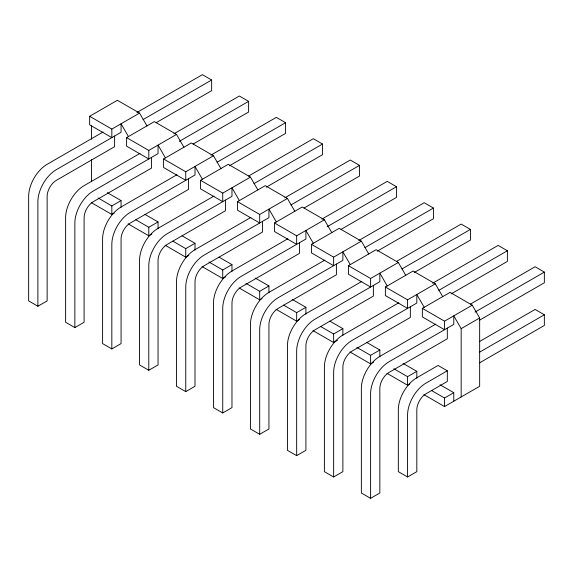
<?xml version="1.0" encoding="UTF-8"?>
<svg xmlns="http://www.w3.org/2000/svg" width="573" height="573" viewBox="0 0 573 573"><rect width="100%" height="100%" fill="white"/><g stroke="black" fill="none" stroke-linecap="round" stroke-linejoin="round"><path stroke-width="0.86" d="M139.554 113.089L111.828 129.09L111.828 137.627L89.646 124.828L89.646 116.29L117.372 100.282L139.554 113.089L146.946 125.895M103.061 132.019L47.136 164.308A26.143 15.091 -60 0 0 28.65 196.324L28.65 300.911L37.89 306.24L47.136 300.911L47.136 196.324A13.072 7.549 -60 0 1 56.376 180.316L114.6 146.702L114.6 136.03M136.933 112.466L202.398 74.669L211.638 80.005L211.638 90.677L156.185 122.694M143.092 119.578L211.638 80.005M176.52 134.426L148.794 150.434L148.794 158.972L126.612 146.165L126.612 137.627L154.338 121.626L176.52 134.426L183.912 147.232M140.027 153.363L84.102 185.652A26.143 15.091 -60 0 0 65.616 217.668L65.616 322.248L74.862 327.584L84.102 322.248L84.102 217.668A13.072 7.549 -60 0 1 93.342 201.66L151.566 168.047L151.566 157.374M173.906 133.81L239.364 96.013L248.61 101.349L248.61 112.022L193.158 144.038M179.292 141.366L248.61 101.349M213.485 155.77L185.759 171.778L185.759 180.316L163.584 167.509L163.584 158.972L191.31 142.964L213.485 155.77L220.884 168.577M98.062 197.979L111.828 205.929L121.068 200.593L121.068 207.426M176.993 174.708L121.068 206.996A26.143 15.091 -60 0 0 102.588 239.013L102.588 343.592L111.828 348.928L121.068 343.592L121.068 239.013A13.072 7.549 -60 0 1 130.315 223.004L188.538 189.391L188.538 178.719M210.871 155.154L276.336 117.358L285.576 122.694L285.576 133.366L229.358 165.819M91.179 202.541L111.828 214.467L114.134 213.135M217.031 162.266L285.576 122.694M250.458 177.114L222.732 193.122L222.732 201.66L200.55 188.854L200.55 180.316L228.276 164.308L250.458 177.114L257.85 189.921M135.794 219.767L148.794 227.273L158.041 221.937L158.041 228.77M213.965 196.052L158.041 228.341A26.143 15.091 -60 0 0 139.554 260.357L139.554 364.937L148.794 370.273L158.041 364.937L158.041 260.357A13.072 7.549 -60 0 1 167.28 244.349L225.504 210.728L225.504 200.063M248.61 176.047L313.302 138.695L322.542 144.031L322.542 154.703L266.323 187.163M128.144 223.885L148.794 235.811L151.874 234.035M253.997 183.611L322.542 144.031M287.424 198.459L259.698 214.467L259.698 223.004L237.516 210.198L237.516 201.66L265.242 185.652L287.424 198.459L294.816 211.265M172.76 241.111L185.759 248.618L195.006 243.281L195.006 250.107M250.931 217.396L195.006 249.685A26.143 15.091 -60 0 0 176.52 281.701L176.52 386.281L185.759 391.617L195.006 386.281L195.006 281.694A13.072 7.549 -60 0 1 204.246 265.693L262.47 232.072L262.47 221.4M284.802 197.835L350.268 160.039L359.515 165.375L359.515 176.047L304.062 208.063M165.11 245.23L185.759 257.155L188.846 255.372M290.969 204.948L359.515 165.375M324.39 219.803L296.664 235.811L296.664 244.349L274.488 231.542L274.488 223.004L302.215 206.996L324.39 219.803L331.788 232.609M208.966 262.011L222.732 269.962L231.972 264.626L231.972 271.452M287.897 238.733L231.972 271.029A26.143 15.091 -60 0 0 213.485 303.038L213.485 407.625L222.732 412.961L231.972 407.625L231.972 303.038A13.072 7.549 -60 0 1 241.212 287.03L299.435 253.416L299.435 242.744M321.775 219.18L387.241 181.383L396.48 186.719L396.48 197.391L341.028 229.408M202.083 266.574L222.732 278.499L225.812 276.716M327.162 226.736L396.48 186.719M361.362 241.147L333.636 257.155L333.636 265.693L311.454 252.886L311.454 244.349L339.18 228.341L361.362 241.147L368.754 253.954M245.932 283.356L259.698 291.299L268.938 285.963L268.938 292.796M324.87 260.078L268.938 292.366A26.143 15.091 -60 0 0 250.458 324.382L250.458 428.969L259.698 434.305L268.938 428.969L268.938 324.382A13.072 7.549 -60 0 1 278.184 308.374L336.408 274.761L336.408 264.089M358.741 240.524L424.206 202.727L433.446 208.063L433.446 218.736L377.227 251.196M239.048 287.918L259.698 299.837L262.011 298.504M364.901 247.636L433.446 208.063M398.328 262.491L370.602 278.492L370.602 287.03L348.42 274.223L348.42 265.686L376.146 249.685L398.328 262.491L405.72 275.291M283.664 305.137L296.664 312.643L305.91 307.307L305.91 314.14M361.835 281.422L305.91 313.71A26.143 15.091 -60 0 0 287.424 345.727L287.424 450.306L296.664 455.642L305.91 450.306L305.91 345.727A13.072 7.549 -60 0 1 315.15 329.719L373.374 296.105L373.374 285.433M396.48 261.424L461.172 224.072L470.412 229.408L470.412 240.08L414.193 272.54M276.014 309.262L296.664 321.181L299.743 319.405M401.874 268.981L470.412 229.408M435.294 283.828L407.568 299.837L407.568 308.374L385.385 295.568L385.385 287.03L413.112 271.022L435.294 283.828L442.685 296.635M320.629 326.481L333.636 333.987L342.876 328.651L342.876 335.484M398.801 302.766L342.876 335.055A26.143 15.091 -60 0 0 324.39 367.071L324.39 471.651L333.636 476.987L342.876 471.651L342.876 367.071A13.072 7.549 -60 0 1 352.116 351.063L410.34 317.449L410.34 306.777M432.679 283.205L498.138 245.416L507.384 250.752L507.384 261.424L451.159 293.877M312.98 330.6L333.636 342.525L337.483 340.305M438.839 290.325L507.384 250.752M472.259 305.173L444.541 321.181L444.541 329.719L422.358 316.912L422.358 308.374L450.084 292.366L472.259 305.173L479.658 317.979L479.658 386.281L444.541 406.558L423.884 394.632M356.836 347.381L370.602 355.332L379.842 349.996L379.842 356.829M435.767 324.11L379.842 356.399A26.143 15.091 -60 0 0 361.362 388.415L361.362 492.995L370.602 498.331L379.842 492.995L379.842 388.415A13.072 7.549 -60 0 1 389.088 372.407L447.312 338.793L447.312 328.121M470.412 304.105L535.11 266.76L544.35 272.089L544.35 282.761L479.658 320.114M349.953 351.944L370.602 363.869L373.682 362.093M475.038 312.113L544.35 272.089M461.172 396.953L461.172 328.651L479.658 317.979M393.801 368.726L407.568 376.676L416.815 371.34L416.815 378.166M479.658 341.458L535.11 309.441L544.35 314.778L544.35 325.45L479.658 362.802M386.918 373.288L407.568 385.214L409.881 383.881M447.312 370.803L426.054 383.079A26.143 15.091 -60 0 0 407.568 415.096L407.568 476.987L416.815 471.651L416.815 409.759A13.072 7.549 -60 0 1 426.054 393.751L447.312 381.475L447.312 370.803L438.066 365.467L416.815 377.743A26.143 15.091 -60 0 0 398.328 409.759L398.328 471.651L407.568 476.987M479.658 352.13L544.35 314.778M431.533 390.514L444.541 398.02L453.78 392.684L453.78 401.222M89.646 116.29L111.828 129.09M126.612 137.627L148.794 150.434M163.584 158.972L185.759 171.778M200.55 180.316L222.732 193.122M237.516 201.66L259.698 214.467M274.488 223.004L296.664 235.811M311.454 244.349L333.636 257.155M348.42 265.686L370.602 278.492M385.385 287.03L407.568 299.837M422.358 308.374L444.541 321.181M107.301 192.643L121.068 200.593M145.033 214.431L158.041 221.937M181.999 235.775L195.006 243.281M218.972 257.119L231.972 264.626M255.171 278.02L268.938 285.963M292.144 299.364L305.91 307.307M329.876 321.145L342.876 328.651M366.842 342.489L379.842 349.996M403.041 363.389L416.815 371.34M440.014 384.734L453.78 392.684M461.172 328.651L453.78 315.845L453.78 324.382L389.088 361.735A26.143 15.091 -60 0 0 370.602 393.751L370.602 498.331M424.206 307.307L416.815 294.501L416.815 303.038L352.116 340.391A26.143 15.091 -60 0 0 333.636 372.407L333.636 476.987M387.241 285.963L379.842 273.156L379.842 281.694L315.15 319.046A26.143 15.091 -60 0 0 296.664 351.063L296.664 455.642M350.268 264.626L342.876 251.819L342.876 260.357L278.184 297.702A26.143 15.091 -60 0 0 259.698 329.719L259.698 434.305M313.302 243.281L305.91 230.475L305.91 239.013L241.212 276.358A26.143 15.091 -60 0 0 222.732 308.374L222.732 412.961M276.336 221.937L268.938 209.131L268.938 217.668L204.246 255.021A26.143 15.091 -60 0 0 185.759 287.03L185.759 391.617M239.364 200.593L231.972 187.786L231.972 196.324L167.28 233.677A26.143 15.091 -60 0 0 148.794 265.693L148.794 370.273M202.398 179.249L195.006 166.442L195.006 174.98L130.315 212.332A26.143 15.091 -60 0 0 111.828 244.349L111.828 348.928M165.432 157.904L158.041 145.098L158.041 153.636L93.342 190.988A26.143 15.091 -60 0 0 74.862 223.004L74.862 327.584M128.459 136.56L121.068 123.761L121.068 132.291L56.376 169.644A26.143 15.091 -60 0 0 37.89 201.66L37.89 306.24M444.541 398.02L444.541 406.558M407.568 376.676L407.568 385.214M370.602 355.332L370.602 363.869M333.636 333.987L333.636 342.525M296.664 312.643L296.664 321.181M259.698 291.299L259.698 299.837M222.732 269.962L222.732 278.499M185.759 248.618L185.759 257.155M148.794 227.273L148.794 235.811M111.828 205.929L111.828 214.467M91.494 125.867L91.494 139.167M91.494 159.573L91.494 181.748"/></g></svg>
